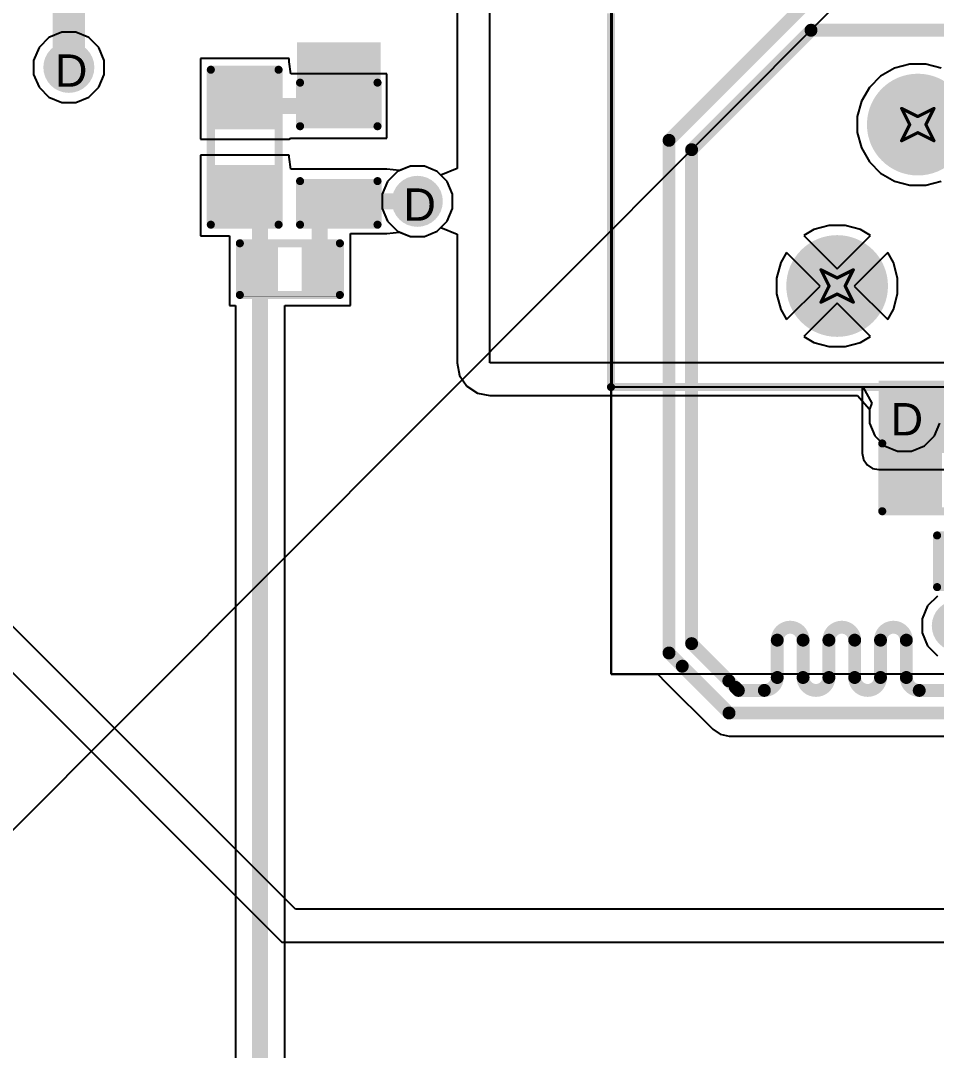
# Model space of a CAD drawing. Header units: inches. Extents: x 0 to 5401, y 0 to 5414.
# Drawn here: x 85.55 to 99.97, y 85.16 to 101.36 of the extents above; entities that cross this region are included whole.
import ezdxf

# ---------------------------------------------------------------- set-up
doc = ezdxf.new("R2010")
doc.units = ezdxf.units.IN
for name, color, linetype in [('Bottom Layer', 5, 'Continuous'), ('Bottom Solder', 6, 'Continuous'), ('Drill Drawing', 1, 'Continuous'), ('Layer 1', 16, 'Continuous'), ('Layer 2', 76, 'Continuous'), ('Multi-Layer', 9, 'Continuous'), ('Pad Holes', 156, 'Continuous'), ('Top Layer', 1, 'Continuous'), ('Top Overlay', 2, 'Continuous'), ('Top Paste', 8, 'Continuous'), ('Top Solder', 216, 'Continuous'), ('Via Holes', 16, 'Continuous')]:
    doc.layers.add(name, color=color, linetype=linetype)
doc.styles.add('Arial', font='', dxfattribs={"height": 0.2})
doc.styles.get('Arial').set_extended_font_data('Arial')

# ---------------------------------------------------------------- blocks, each defined once
blk = doc.blocks.new('R___0603_44')
at = {"layer": 'Top Layer'}
for points in [[(-0.3809999999999999, 0.4445), (-0.3809999999999999, -0.4445), (-1.143, -0.4445), (-1.143, 0.4445)], [(1.143, 0.4445), (1.143, -0.4445), (0.3809999999999999, -0.4445), (0.3809999999999999, 0.4445)]]:
    blk.add_hatch(color=1, dxfattribs=at).paths.add_polyline_path(points)
at = {"layer": 'Top Paste'}
for points in [[(-0.3809999999999999, 0.4445), (-0.3809999999999999, -0.4445), (-1.143, -0.4445), (-1.143, 0.4445)], [(1.143, 0.4445), (1.143, -0.4445), (0.3809999999999999, -0.4445), (0.3809999999999999, 0.4445)]]:
    blk.add_hatch(color=8, dxfattribs=at).paths.add_polyline_path(points)
at = {"layer": 'Top Solder'}
for points in [[(-0.2794, 0.5460999999999999), (-0.2794, -0.5460999999999999), (-1.2446, -0.5460999999999999), (-1.2446, 0.5460999999999999)], [(1.2446, 0.5460999999999999), (1.2446, -0.5460999999999999), (0.2794, -0.5460999999999999), (0.2794, 0.5460999999999999)]]:
    blk.add_hatch(color=216, dxfattribs=at).paths.add_polyline_path(points)
at = {"layer": 'Top Overlay'}
for points in [[(-1.2192, -0.5334, 0.127, 0.127, 0), (-1.2192, 0.5334, 0.127, 0.127, 0)], [(1.2192, 0.5334, 0.127, 0.127, 0), (-1.2192, 0.5334, 0.127, 0.127, 0)], [(1.2192, -0.5334, 0.127, 0.127, 0), (1.2192, 0.5334, 0.127, 0.127, 0)], [(1.2192, -0.5334, 0.127, 0.127, 0), (-1.2192, -0.5334, 0.127, 0.127, 0)]]:
    blk.add_lwpolyline(points, format="xyseb", dxfattribs=at)
for points in [[(-1.25095, 0.5334, 0.0635, 0.0635, 1), (-1.18745, 0.5334, 0.0635, 0.0635, 1)], [(-1.25095, 0.5334, 0.0635, 0.0635, 1), (-1.18745, 0.5334, 0.0635, 0.0635, 1)], [(1.18745, 0.5334, 0.0635, 0.0635, 1), (1.25095, 0.5334, 0.0635, 0.0635, 1)], [(1.18745, 0.5334, 0.0635, 0.0635, 1), (1.25095, 0.5334, 0.0635, 0.0635, 1)], [(-1.25095, -0.5334, 0.0635, 0.0635, 1), (-1.18745, -0.5334, 0.0635, 0.0635, 1)], [(-1.25095, -0.5334, 0.0635, 0.0635, 1), (-1.18745, -0.5334, 0.0635, 0.0635, 1)], [(1.18745, -0.5334, 0.0635, 0.0635, 1), (1.25095, -0.5334, 0.0635, 0.0635, 1)], [(1.18745, -0.5334, 0.0635, 0.0635, 1), (1.25095, -0.5334, 0.0635, 0.0635, 1)]]:
    blk.add_lwpolyline(points, format="xyseb", close=True, dxfattribs=at)
blk = doc.blocks.new('R___0402_45')
at = {"layer": 'Top Layer'}
for points in [[(-0.6985, -0.3175), (-0.6985, 0.3175), (-0.2412999999999999, 0.3175), (-0.2413, -0.3175)], [(0.2412999999999999, -0.3175), (0.2413, 0.3175), (0.6985, 0.3175), (0.6985, -0.3175)]]:
    blk.add_hatch(color=1, dxfattribs=at).paths.add_polyline_path(points)
at = {"layer": 'Top Paste'}
for points in [[(-0.6985, -0.3175), (-0.6985, 0.3175), (-0.2412999999999999, 0.3175), (-0.2413, -0.3175)], [(0.2412999999999999, -0.3175), (0.2413, 0.3175), (0.6985, 0.3175), (0.6985, -0.3175)]]:
    blk.add_hatch(color=8, dxfattribs=at).paths.add_polyline_path(points)
at = {"layer": 'Top Solder'}
for points in [[(-0.75350116, -0.37250116), (-0.75350116, 0.37250116), (-0.1862988399999999, 0.37250116), (-0.18629884, -0.37250116)], [(0.1862988399999999, -0.37250116), (0.18629884, 0.37250116), (0.75350116, 0.37250116), (0.75350116, -0.37250116)]]:
    blk.add_hatch(color=216, dxfattribs=at).paths.add_polyline_path(points)
at = {"layer": 'Top Overlay'}
for points in [[(-0.7874, 0.4064, 0.127, 0.127, 0), (0.7874, 0.4064, 0.127, 0.127, 0)], [(-0.7874, -0.4064, 0.127, 0.127, 0), (-0.7874, 0.4064, 0.127, 0.127, 0)], [(0.7874, -0.4064, 0.127, 0.127, 0), (0.7874, 0.4064, 0.127, 0.127, 0)], [(-0.7874, -0.4064, 0.127, 0.127, 0), (0.7874, -0.4064, 0.127, 0.127, 0)], [(-0.8128, -0.4318, 0.0032258, 0.0032258, 0), (0.8128, -0.4318, 0.0032258, 0.0032258, 0)]]:
    blk.add_lwpolyline(points, format="xyseb", dxfattribs=at)
for points in [[(-0.8191499999999999, 0.4064, 0.0635, 0.0635, 1), (-0.7556499999999999, 0.4064, 0.0635, 0.0635, 1)], [(-0.8191499999999999, 0.4064, 0.0635, 0.0635, 1), (-0.7556499999999999, 0.4064, 0.0635, 0.0635, 1)], [(0.7556499999999999, 0.4064, 0.0635, 0.0635, 1), (0.8191499999999999, 0.4064, 0.0635, 0.0635, 1)], [(0.7556499999999999, 0.4064, 0.0635, 0.0635, 1), (0.8191499999999999, 0.4064, 0.0635, 0.0635, 1)], [(-0.8191499999999999, -0.4064, 0.0635, 0.0635, 1), (-0.7556499999999999, -0.4064, 0.0635, 0.0635, 1)], [(-0.8191499999999999, -0.4064, 0.0635, 0.0635, 1), (-0.7556499999999999, -0.4064, 0.0635, 0.0635, 1)], [(-0.81360518, -0.4318, 0.0016129, 0.0016129, 1), (-0.8119948199999999, -0.4318, 0.0016129, 0.0016129, 1)], [(0.7556499999999999, -0.4064, 0.0635, 0.0635, 1), (0.8191499999999999, -0.4064, 0.0635, 0.0635, 1)], [(0.7556499999999999, -0.4064, 0.0635, 0.0635, 1), (0.8191499999999999, -0.4064, 0.0635, 0.0635, 1)], [(0.8119948199999999, -0.4318, 0.0016129, 0.0016129, 1), (0.81360518, -0.4318, 0.0016129, 0.0016129, 1)]]:
    blk.add_lwpolyline(points, format="xyseb", close=True, dxfattribs=at)
blk = doc.blocks.new('R___0603_61')
at = {"layer": 'Top Layer'}
for points in [[(-0.3809999999999999, 0.4445), (-0.3809999999999999, -0.4445), (-1.143, -0.4445), (-1.143, 0.4445)], [(1.143, 0.4445), (1.143, -0.4445), (0.3809999999999999, -0.4445), (0.3809999999999999, 0.4445)]]:
    blk.add_hatch(color=1, dxfattribs=at).paths.add_polyline_path(points)
at = {"layer": 'Top Paste'}
for points in [[(-0.3809999999999999, 0.4445), (-0.3809999999999999, -0.4445), (-1.143, -0.4445), (-1.143, 0.4445)], [(1.143, 0.4445), (1.143, -0.4445), (0.3809999999999999, -0.4445), (0.3809999999999999, 0.4445)]]:
    blk.add_hatch(color=8, dxfattribs=at).paths.add_polyline_path(points)
at = {"layer": 'Top Solder'}
for points in [[(-0.2794, 0.5460999999999999), (-0.2794, -0.5460999999999999), (-1.2446, -0.5460999999999999), (-1.2446, 0.5460999999999999)], [(1.2446, 0.5460999999999999), (1.2446, -0.5460999999999999), (0.2794, -0.5460999999999999), (0.2794, 0.5460999999999999)]]:
    blk.add_hatch(color=216, dxfattribs=at).paths.add_polyline_path(points)
at = {"layer": 'Top Overlay'}
for points in [[(-1.2192, 0.5334, 0.127, 0.127, 0), (-1.2192, -0.5334, 0.127, 0.127, 0)], [(1.2192, 0.5334, 0.127, 0.127, 0), (-1.2192, 0.5334, 0.127, 0.127, 0)], [(1.2192, 0.5334, 0.127, 0.127, 0), (1.2192, -0.5334, 0.127, 0.127, 0)], [(1.2192, -0.5334, 0.127, 0.127, 0), (-1.2192, -0.5334, 0.127, 0.127, 0)]]:
    blk.add_lwpolyline(points, format="xyseb", dxfattribs=at)
for points in [[(-1.25095, 0.5334, 0.0635, 0.0635, 1), (-1.18745, 0.5334, 0.0635, 0.0635, 1)], [(-1.25095, 0.5334, 0.0635, 0.0635, 1), (-1.18745, 0.5334, 0.0635, 0.0635, 1)], [(1.18745, 0.5334, 0.0635, 0.0635, 1), (1.25095, 0.5334, 0.0635, 0.0635, 1)], [(1.18745, 0.5334, 0.0635, 0.0635, 1), (1.25095, 0.5334, 0.0635, 0.0635, 1)], [(-1.25095, -0.5334, 0.0635, 0.0635, 1), (-1.18745, -0.5334, 0.0635, 0.0635, 1)], [(-1.25095, -0.5334, 0.0635, 0.0635, 1), (-1.18745, -0.5334, 0.0635, 0.0635, 1)], [(1.18745, -0.5334, 0.0635, 0.0635, 1), (1.25095, -0.5334, 0.0635, 0.0635, 1)], [(1.18745, -0.5334, 0.0635, 0.0635, 1), (1.25095, -0.5334, 0.0635, 0.0635, 1)]]:
    blk.add_lwpolyline(points, format="xyseb", close=True, dxfattribs=at)
blk = doc.blocks.new('LED_0603_168')
at = {"layer": 'Top Layer'}
for points in [[(-0.999998, 0.5000002699999999), (-0.499999, 0.5000002699999999), (-0.499999, -0.5000002699999999), (-0.999998, -0.5000002699999999)], [(0.50000154, 0.5000002699999999), (1.00000054, 0.5000002699999999), (1.00000054, -0.5000002699999999), (0.50000154, -0.5000002699999999)]]:
    blk.add_hatch(color=1, dxfattribs=at).paths.add_polyline_path(points)
at = {"layer": 'Top Overlay'}
blk.add_hatch(color=2, dxfattribs=at).paths.add_polyline_path([(1.11762032, -0.6603822199999999), (1.75261524, -0.6603822199999999), (1.75261524, 0.66041778), (1.11762032, 0.66041778)])
at = {"layer": 'Top Paste'}
for points in [[(-0.999998, 0.5000002699999999), (-0.499999, 0.5000002699999999), (-0.499999, -0.5000002699999999), (-0.999998, -0.5000002699999999)], [(0.50000154, 0.5000002699999999), (1.00000054, 0.5000002699999999), (1.00000054, -0.5000002699999999), (0.50000154, -0.5000002699999999)]]:
    blk.add_hatch(color=8, dxfattribs=at).paths.add_polyline_path(points)
at = {"layer": 'Top Solder'}
for points in [[(-1.101598, 0.6016002699999999), (-0.398399, 0.6016002699999999), (-0.398399, -0.6016002699999999), (-1.101598, -0.6016002699999999)], [(0.39840154, 0.6016002699999999), (1.10160054, 0.6016002699999999), (1.10160054, -0.6016002699999999), (0.39840154, -0.6016002699999999)]]:
    blk.add_hatch(color=216, dxfattribs=at).paths.add_polyline_path(points)
at = {"layer": 'Top Overlay'}
for points in [[(-1.1176, 0.6096, 0.127, 0.127, 0), (-1.1176, -0.6096, 0.127, 0.127, 0)], [(-1.1176, 0.6096, 0.127, 0.127, 0), (-0.4318, 0.6096, 0.127, 0.127, 0)], [(0.4318, 0.6096, 0.127, 0.127, 0), (1.11760254, 0.6096, 0.127, 0.127, 0)], [(1.11760254, 0.6096, 0.127, 0.127, 0), (1.11760254, -0.6096, 0.127, 0.127, 0)], [(-1.1176, -0.6096, 0.127, 0.127, 0), (-0.4318, -0.6096, 0.127, 0.127, 0)], [(0.4318, -0.6096, 0.127, 0.127, 0), (1.11760254, -0.6096, 0.127, 0.127, 0)]]:
    blk.add_lwpolyline(points, format="xyseb", dxfattribs=at)
for points in [[(-1.14935, 0.6096, 0.0635, 0.0635, 1), (-1.08585, 0.6096, 0.0635, 0.0635, 1)], [(-1.14935, 0.6096, 0.0635, 0.0635, 1), (-1.08585, 0.6096, 0.0635, 0.0635, 1)], [(-0.46355, 0.6096, 0.0635, 0.0635, 1), (-0.40005, 0.6096, 0.0635, 0.0635, 1)], [(0.40005, 0.6096, 0.0635, 0.0635, 1), (0.46355, 0.6096, 0.0635, 0.0635, 1)], [(1.08585254, 0.6096, 0.0635, 0.0635, 1), (1.14935254, 0.6096, 0.0635, 0.0635, 1)], [(1.08585254, 0.6096, 0.0635, 0.0635, 1), (1.14935254, 0.6096, 0.0635, 0.0635, 1)], [(-1.14935, -0.6096, 0.0635, 0.0635, 1), (-1.08585, -0.6096, 0.0635, 0.0635, 1)], [(-1.14935, -0.6096, 0.0635, 0.0635, 1), (-1.08585, -0.6096, 0.0635, 0.0635, 1)], [(-0.46355, -0.6096, 0.0635, 0.0635, 1), (-0.40005, -0.6096, 0.0635, 0.0635, 1)], [(0.40005, -0.6096, 0.0635, 0.0635, 1), (0.46355, -0.6096, 0.0635, 0.0635, 1)], [(1.08585254, -0.6096, 0.0635, 0.0635, 1), (1.14935254, -0.6096, 0.0635, 0.0635, 1)], [(1.08585254, -0.6096, 0.0635, 0.0635, 1), (1.14935254, -0.6096, 0.0635, 0.0635, 1)]]:
    blk.add_lwpolyline(points, format="xyseb", close=True, dxfattribs=at)
blk = doc.blocks.new('HR911105A_179')
at = {"layer": 'Bottom Layer'}
h = blk.add_hatch(color=5, dxfattribs=at)
edge = h.paths.add_edge_path()
edge.add_arc((-3.16999874, -4.35499764), 0.69900038, 0, 360)
h = blk.add_hatch(color=5, dxfattribs=at)
edge = h.paths.add_edge_path()
edge.add_arc((-4.439998739999999, -6.89499764), 0.69900038, 0, 360)
at = {"layer": 'Bottom Solder'}
h = blk.add_hatch(color=6, dxfattribs=at)
edge = h.paths.add_edge_path()
edge.add_arc((-3.16999874, -4.35499764), 0.8006003799999999, 0, 360)
h = blk.add_hatch(color=6, dxfattribs=at)
edge = h.paths.add_edge_path()
edge.add_arc((-4.439998739999999, -6.89499764), 0.8006003799999999, 0, 360)
at = {"layer": 'Layer 1'}
h = blk.add_hatch(color=16, dxfattribs=at)
edge = h.paths.add_edge_path()
edge.add_arc((-3.16999874, -4.35499764), 0.69900038, 0, 360)
h = blk.add_hatch(color=16, dxfattribs=at)
edge = h.paths.add_edge_path()
edge.add_arc((-4.439998739999999, -6.89499764), 0.69900038, 0, 360)
at = {"layer": 'Layer 2'}
h = blk.add_hatch(color=76, dxfattribs=at)
edge = h.paths.add_edge_path()
edge.add_arc((-3.16999874, -4.35499764), 0.69900038, 0, 360)
h = blk.add_hatch(color=76, dxfattribs=at)
edge = h.paths.add_edge_path()
edge.add_arc((-4.439998739999999, -6.89499764), 0.69900038, 0, 360)
at = {"layer": 'Multi-Layer'}
h = blk.add_hatch(color=9, dxfattribs=at)
edge = h.paths.add_edge_path()
edge.add_arc((-3.16999874, -4.35499764), 0.69900038, 0, 360)
h = blk.add_hatch(color=9, dxfattribs=at)
edge = h.paths.add_edge_path()
edge.add_arc((-4.439998739999999, -6.89499764), 0.69900038, 0, 360)
at = {"layer": 'Pad Holes'}
h = blk.add_hatch(color=7, dxfattribs=at)
edge = h.paths.add_edge_path()
edge.add_arc((-3.16999874, -4.35499764), 0.44500038, 0, 360)
h = blk.add_hatch(color=7, dxfattribs=at)
edge = h.paths.add_edge_path()
edge.add_arc((-4.439998739999999, -6.89499764), 0.44500038, 0, 360)
at = {"layer": 'Top Layer'}
h = blk.add_hatch(color=1, dxfattribs=at)
edge = h.paths.add_edge_path()
edge.add_arc((-3.16999874, -4.35499764), 0.69900038, 0, 360)
h = blk.add_hatch(color=1, dxfattribs=at)
edge = h.paths.add_edge_path()
edge.add_arc((-4.439998739999999, -6.89499764), 0.69900038, 0, 360)
at = {"layer": 'Top Solder'}
h = blk.add_hatch(color=216, dxfattribs=at)
edge = h.paths.add_edge_path()
edge.add_arc((-3.16999874, -4.35499764), 0.8006003799999999, 0, 360)
h = blk.add_hatch(color=216, dxfattribs=at)
edge = h.paths.add_edge_path()
edge.add_arc((-4.439998739999999, -6.89499764), 0.8006003799999999, 0, 360)
at = {"layer": 'Top Overlay'}
for points in [[(-7.999999239999999, -8.484997, 0.127, 0.127, 0), (-7.999999239999999, -2.6049986, 0.127, 0.127, 0)], [(-7.999999239999999, -8.484997, 0.127, 0.127, 0), (7.999999239999999, -8.484997, 0.127, 0.127, 0)]]:
    blk.add_lwpolyline(points, format="xyseb", dxfattribs=at)
blk.add_lwpolyline([(-8.03174924, -8.484997, 0.0635, 0.0635, 1), (-7.96824924, -8.484997, 0.0635, 0.0635, 1)], format="xyseb", close=True, dxfattribs=at)
blk.add_lwpolyline([(-8.03174924, -8.484997, 0.0635, 0.0635, 1), (-7.96824924, -8.484997, 0.0635, 0.0635, 1)], format="xyseb", close=True, dxfattribs=at)
blk = doc.blocks.new('C___0402_245')
at = {"layer": 'Top Layer'}
for points in [[(-0.6985, -0.3175), (-0.6985, 0.3175), (-0.2412999999999999, 0.3175), (-0.2413, -0.3175)], [(0.2412999999999999, -0.3175), (0.2413, 0.3175), (0.6985, 0.3175), (0.6985, -0.3175)]]:
    blk.add_hatch(color=1, dxfattribs=at).paths.add_polyline_path(points)
at = {"layer": 'Top Paste'}
for points in [[(-0.6985, -0.3175), (-0.6985, 0.3175), (-0.2412999999999999, 0.3175), (-0.2413, -0.3175)], [(0.2412999999999999, -0.3175), (0.2413, 0.3175), (0.6985, 0.3175), (0.6985, -0.3175)]]:
    blk.add_hatch(color=8, dxfattribs=at).paths.add_polyline_path(points)
at = {"layer": 'Top Solder'}
for points in [[(-0.7584998799999999, -0.37749988), (-0.7584998799999999, 0.37749988), (-0.18130012, 0.37749988), (-0.18130012, -0.37749988)], [(0.18130012, -0.37749988), (0.18130012, 0.37749988), (0.7584998799999999, 0.37749988), (0.7584998799999999, -0.37749988)]]:
    blk.add_hatch(color=216, dxfattribs=at).paths.add_polyline_path(points)
at = {"layer": 'Top Overlay'}
for points in [[(-0.7874, -0.4064, 0.127, 0.127, 0), (-0.7874, 0.4064, 0.127, 0.127, 0)], [(-0.7874, 0.4064, 0.127, 0.127, 0), (-0.2794, 0.4064, 0.127, 0.127, 0)], [(0.2794, 0.4064, 0.127, 0.127, 0), (0.7874, 0.4064, 0.127, 0.127, 0)], [(0.7874, -0.4064, 0.127, 0.127, 0), (0.7874, 0.4064, 0.127, 0.127, 0)], [(-0.7874, -0.4064, 0.127, 0.127, 0), (-0.2794, -0.4064, 0.127, 0.127, 0)], [(0.2794, -0.4064, 0.127, 0.127, 0), (0.7874, -0.4064, 0.127, 0.127, 0)]]:
    blk.add_lwpolyline(points, format="xyseb", dxfattribs=at)
for points in [[(-0.8191499999999999, 0.4064, 0.0635, 0.0635, 1), (-0.7556499999999999, 0.4064, 0.0635, 0.0635, 1)], [(-0.8191499999999999, 0.4064, 0.0635, 0.0635, 1), (-0.7556499999999999, 0.4064, 0.0635, 0.0635, 1)], [(-0.31115, 0.4064, 0.0635, 0.0635, 1), (-0.24765, 0.4064, 0.0635, 0.0635, 1)], [(0.24765, 0.4064, 0.0635, 0.0635, 1), (0.31115, 0.4064, 0.0635, 0.0635, 1)], [(0.7556499999999999, 0.4064, 0.0635, 0.0635, 1), (0.8191499999999999, 0.4064, 0.0635, 0.0635, 1)], [(0.7556499999999999, 0.4064, 0.0635, 0.0635, 1), (0.8191499999999999, 0.4064, 0.0635, 0.0635, 1)], [(-0.8191499999999999, -0.4064, 0.0635, 0.0635, 1), (-0.7556499999999999, -0.4064, 0.0635, 0.0635, 1)], [(-0.8191499999999999, -0.4064, 0.0635, 0.0635, 1), (-0.7556499999999999, -0.4064, 0.0635, 0.0635, 1)], [(-0.31115, -0.4064, 0.0635, 0.0635, 1), (-0.24765, -0.4064, 0.0635, 0.0635, 1)], [(0.24765, -0.4064, 0.0635, 0.0635, 1), (0.31115, -0.4064, 0.0635, 0.0635, 1)], [(0.7556499999999999, -0.4064, 0.0635, 0.0635, 1), (0.8191499999999999, -0.4064, 0.0635, 0.0635, 1)], [(0.7556499999999999, -0.4064, 0.0635, 0.0635, 1), (0.8191499999999999, -0.4064, 0.0635, 0.0635, 1)]]:
    blk.add_lwpolyline(points, format="xyseb", close=True, dxfattribs=at)

msp = doc.modelspace()

# ---------------------------------------------------------------- hatches: boundary and pattern name
at = {"layer": 'Bottom Layer'}
h = msp.add_hatch(color=5, dxfattribs=at)
edge = h.paths.add_edge_path()
edge.add_arc((86.3092, 100.62821124), 0.2999994, 0, 360)
h = msp.add_hatch(color=5, dxfattribs=at)
edge = h.paths.add_edge_path()
edge.add_arc((91.7956, 98.52001123999999), 0.2999994, 0, 360)
msp.add_hatch(color=5, dxfattribs=at).paths.add_polyline_path([(99.06001269999999, 94.55761123999999), (110.2868127, 94.55761123999999), (110.2868127, 95.70061124), (99.06001269999999, 95.70061124)])
h = msp.add_hatch(color=5, dxfattribs=at)
edge = h.paths.add_edge_path()
edge.add_arc((99.46581072, 95.14181124), 0.2999994, 0, 360)
at = {"layer": 'Bottom Solder'}
h = msp.add_hatch(color=6, dxfattribs=at)
edge = h.paths.add_edge_path()
edge.add_arc((86.3092, 100.62821124), 0.4015993999999999, 0, 360)
h = msp.add_hatch(color=6, dxfattribs=at)
edge = h.paths.add_edge_path()
edge.add_arc((91.7956, 98.52001123999999), 0.4015993999999999, 0, 360)
h = msp.add_hatch(color=6, dxfattribs=at)
edge = h.paths.add_edge_path()
edge.add_arc((99.46581072, 95.14181124), 0.4015993999999999, 0, 360)
h = msp.add_hatch(color=6, dxfattribs=at)
edge = h.paths.add_edge_path()
edge.add_arc((100.29631198, 91.83981124), 0.4015993999999999, 0, 360)
at = {"layer": 'Layer 1'}
h = msp.add_hatch(color=16, dxfattribs=at)
edge = h.paths.add_edge_path()
edge.add_arc((86.3092, 100.62821124), 0.2999994, 0, 360)
h = msp.add_hatch(color=16, dxfattribs=at)
edge = h.paths.add_edge_path()
edge.add_arc((91.7956, 98.52001123999999), 0.2999994, 0, 360)
h = msp.add_hatch(color=16, dxfattribs=at)
edge = h.paths.add_edge_path()
edge.add_arc((99.46581072, 95.14181124), 0.2999994, 0, 360)
at = {"layer": 'Layer 2'}
h = msp.add_hatch(color=76, dxfattribs=at)
edge = h.paths.add_edge_path()
edge.add_arc((86.3092, 100.62821124), 0.2999994, 0, 360)
h = msp.add_hatch(color=76, dxfattribs=at)
edge = h.paths.add_edge_path()
edge.add_arc((91.7956, 98.52001123999999), 0.2999994, 0, 360)
h = msp.add_hatch(color=76, dxfattribs=at)
edge = h.paths.add_edge_path()
edge.add_arc((99.46581072, 95.14181124), 0.2999994, 0, 360)
at = {"layer": 'Top Layer'}
h = msp.add_hatch(color=1, dxfattribs=at)
edge = h.paths.add_edge_path()
edge.add_arc((86.3092, 100.62821124), 0.2999994, 0, 360)
h = msp.add_hatch(color=1, dxfattribs=at)
edge = h.paths.add_edge_path()
edge.add_arc((91.7956, 98.52001123999999), 0.2999994, 0, 360)
h = msp.add_hatch(color=1, dxfattribs=at)
edge = h.paths.add_edge_path()
edge.add_arc((99.46581072, 95.14181124), 0.2999994, 0, 360)
at = {"layer": 'Top Solder'}
h = msp.add_hatch(color=216, dxfattribs=at)
edge = h.paths.add_edge_path()
edge.add_arc((86.3092, 100.62821124), 0.4015993999999999, 0, 360)
h = msp.add_hatch(color=216, dxfattribs=at)
edge = h.paths.add_edge_path()
edge.add_arc((91.7956, 98.52001123999999), 0.4015993999999999, 0, 360)
h = msp.add_hatch(color=216, dxfattribs=at)
edge = h.paths.add_edge_path()
edge.add_arc((99.46581072, 95.14181124), 0.4015993999999999, 0, 360)
h = msp.add_hatch(color=216, dxfattribs=at)
edge = h.paths.add_edge_path()
edge.add_arc((100.29631198, 91.83981124), 0.4015993999999999, 0, 360)
at = {"layer": 'Via Holes'}
h = msp.add_hatch(color=7, dxfattribs=at)
edge = h.paths.add_edge_path()
edge.add_arc((86.3092, 100.62821124), 0.1499997, 0, 360)
h = msp.add_hatch(color=7, dxfattribs=at)
edge = h.paths.add_edge_path()
edge.add_arc((91.7956, 98.52001123999999), 0.1499997, 0, 360)
h = msp.add_hatch(color=7, dxfattribs=at)
edge = h.paths.add_edge_path()
edge.add_arc((99.46581072, 95.14181124), 0.1499997, 0, 360)

# ---------------------------------------------------------------- linework, layer by layer
at = {"layer": 'Bottom Layer'}
for p, q in [((94.85557102, 117.00002508), (94.85557102, 95.61096956)), ((94.85557102, 101.57073158), (94.85557102, 95.61096956)), ((91.68540209999999, 99.07401064), (91.48178553999999, 98.98966994)), ((91.9057979, 99.07401064), (91.68540209999999, 99.07401064)), ((92.10941446, 98.98966994), (91.9057979, 99.07401064)), ((91.48178553999999, 98.98966994), (91.3259413, 98.83382569999999)), ((92.26525869999999, 98.83382569999999), (92.10941446, 98.98966994)), ((91.3259413, 98.83382569999999), (91.2416006, 98.63020913999999)), ((92.34959939999999, 98.63020913999999), (92.26525869999999, 98.83382569999999)), ((91.2416006, 98.63020913999999), (91.2416006, 98.40981334)), ((92.34959939999999, 98.40981334), (92.34959939999999, 98.63020913999999)), ((91.2416006, 98.40981334), (91.3259413, 98.20619678)), ((92.26525869999999, 98.20619678), (92.34959939999999, 98.40981334)), ((91.3259413, 98.20619678), (91.48178553999999, 98.05035253999999)), ((92.10941446, 98.05035253999999), (92.26525869999999, 98.20619678)), ((91.48178553999999, 98.05035253999999), (91.68540209999999, 97.96601184)), ((91.9057979, 97.96601184), (92.10941446, 98.05035253999999)), ((91.68540209999999, 97.96601184), (91.9057979, 97.96601184)), ((94.85557102, 95.61096956), (94.8436127, 95.59901124)), ((94.85557102, 95.61096956), (94.8436127, 95.59901124)), ((94.8436127, 95.59901124), (134.2898127, 95.59901124)), ((94.8436127, 95.59901124), (98.80103684, 95.59901124)), ((98.80103684, 95.59901124), (98.80103684, 94.55761123999999)), ((98.80103684, 94.55761123999999), (98.82074978, 94.45850551999999)), ((98.82074978, 94.45850551999999), (98.87688886, 94.37448739999999)), ((98.87688886, 94.37448739999999), (98.96090697999999, 94.31834832)), ((98.96090697999999, 94.31834832), (99.06001269999999, 94.29863538)), ((99.06001269999999, 94.29863538), (103.95723684, 94.29863538))]:
    msp.add_line(p, q, dxfattribs=at)
msp.add_lwpolyline([(99.46581072, 95.14181124, 0.3809999999999999, 0.3809999999999999, 0), (103.6320127, 95.14181124, 0.3809999999999999, 0.3809999999999999, 0)], format="xyseb", dxfattribs=at)
msp.add_lwpolyline([(99.37056072, 95.14181124, 0.1905, 0.1905, 1), (99.56106071999999, 95.14181124, 0.1905, 0.1905, 1)], format="xyseb", close=True, dxfattribs=at)
at = {"layer": 'Drill Drawing'}
for points in [[(99.42061396, 99.9816136, 0.0508, 0.0508, 0), (99.67461396, 99.8546136, 0.0508, 0.0508, 0)], [(99.42061396, 99.9816136, 0.0508, 0.0508, 0), (99.54761395999999, 99.7276136, 0.0508, 0.0508, 0)], [(99.67461396, 99.8546136, 0.0508, 0.0508, 0), (99.92861395999999, 99.9816136, 0.0508, 0.0508, 0)], [(99.80161396, 99.7276136, 0.0508, 0.0508, 0), (99.92861395999999, 99.9816136, 0.0508, 0.0508, 0)], [(99.42061396, 99.4736136, 0.0508, 0.0508, 0), (99.54761395999999, 99.7276136, 0.0508, 0.0508, 0)], [(99.80161396, 99.7276136, 0.0508, 0.0508, 0), (99.92861395999999, 99.4736136, 0.0508, 0.0508, 0)], [(99.42061396, 99.4736136, 0.0508, 0.0508, 0), (99.67461396, 99.60061359999999, 0.0508, 0.0508, 0)], [(99.67461396, 99.60061359999999, 0.0508, 0.0508, 0), (99.92861395999999, 99.4736136, 0.0508, 0.0508, 0)], [(98.15061396, 97.4416136, 0.0508, 0.0508, 0), (98.40461395999999, 97.3146136, 0.0508, 0.0508, 0)], [(98.15061396, 97.4416136, 0.0508, 0.0508, 0), (98.27761396, 97.18761359999999, 0.0508, 0.0508, 0)], [(98.40461395999999, 97.3146136, 0.0508, 0.0508, 0), (98.65861396, 97.4416136, 0.0508, 0.0508, 0)], [(98.53161395999999, 97.18761359999999, 0.0508, 0.0508, 0), (98.65861396, 97.4416136, 0.0508, 0.0508, 0)], [(98.15061396, 96.9336136, 0.0508, 0.0508, 0), (98.27761396, 97.18761359999999, 0.0508, 0.0508, 0)], [(98.15061396, 96.9336136, 0.0508, 0.0508, 0), (98.40461395999999, 97.0606136, 0.0508, 0.0508, 0)], [(98.40461395999999, 97.0606136, 0.0508, 0.0508, 0), (98.65861396, 96.9336136, 0.0508, 0.0508, 0)], [(98.53161395999999, 97.18761359999999, 0.0508, 0.0508, 0), (98.65861396, 96.9336136, 0.0508, 0.0508, 0)]]:
    msp.add_lwpolyline(points, format="xyseb", dxfattribs=at)
for points in [[(99.40791396, 99.9816136, 0.0254, 0.0254, 1), (99.43331395999999, 99.9816136, 0.0254, 0.0254, 1)], [(99.40791396, 99.9816136, 0.0254, 0.0254, 1), (99.43331395999999, 99.9816136, 0.0254, 0.0254, 1)], [(99.91591395999998, 99.9816136, 0.0254, 0.0254, 1), (99.94131396, 99.9816136, 0.0254, 0.0254, 1)], [(99.91591395999998, 99.9816136, 0.0254, 0.0254, 1), (99.94131396, 99.9816136, 0.0254, 0.0254, 1)], [(99.66191395999999, 99.8546136, 0.0254, 0.0254, 1), (99.68731396, 99.8546136, 0.0254, 0.0254, 1)], [(99.66191395999999, 99.8546136, 0.0254, 0.0254, 1), (99.68731396, 99.8546136, 0.0254, 0.0254, 1)], [(99.53491396, 99.7276136, 0.0254, 0.0254, 1), (99.56031395999999, 99.7276136, 0.0254, 0.0254, 1)], [(99.53491396, 99.7276136, 0.0254, 0.0254, 1), (99.56031395999999, 99.7276136, 0.0254, 0.0254, 1)], [(99.78891395999999, 99.7276136, 0.0254, 0.0254, 1), (99.81431395999999, 99.7276136, 0.0254, 0.0254, 1)], [(99.78891395999999, 99.7276136, 0.0254, 0.0254, 1), (99.81431395999999, 99.7276136, 0.0254, 0.0254, 1)], [(99.66191395999999, 99.60061359999999, 0.0254, 0.0254, 1), (99.68731396, 99.60061359999999, 0.0254, 0.0254, 1)], [(99.66191395999999, 99.60061359999999, 0.0254, 0.0254, 1), (99.68731396, 99.60061359999999, 0.0254, 0.0254, 1)], [(99.40791396, 99.4736136, 0.0254, 0.0254, 1), (99.43331395999999, 99.4736136, 0.0254, 0.0254, 1)], [(99.40791396, 99.4736136, 0.0254, 0.0254, 1), (99.43331395999999, 99.4736136, 0.0254, 0.0254, 1)], [(99.91591395999998, 99.4736136, 0.0254, 0.0254, 1), (99.94131396, 99.4736136, 0.0254, 0.0254, 1)], [(99.91591395999998, 99.4736136, 0.0254, 0.0254, 1), (99.94131396, 99.4736136, 0.0254, 0.0254, 1)], [(98.13791395999999, 97.4416136, 0.0254, 0.0254, 1), (98.16331396, 97.4416136, 0.0254, 0.0254, 1)], [(98.13791395999999, 97.4416136, 0.0254, 0.0254, 1), (98.16331396, 97.4416136, 0.0254, 0.0254, 1)], [(98.64591395999999, 97.4416136, 0.0254, 0.0254, 1), (98.67131395999999, 97.4416136, 0.0254, 0.0254, 1)], [(98.64591395999999, 97.4416136, 0.0254, 0.0254, 1), (98.67131395999999, 97.4416136, 0.0254, 0.0254, 1)], [(98.39191396, 97.3146136, 0.0254, 0.0254, 1), (98.41731396, 97.3146136, 0.0254, 0.0254, 1)], [(98.39191396, 97.3146136, 0.0254, 0.0254, 1), (98.41731396, 97.3146136, 0.0254, 0.0254, 1)], [(98.26491395999999, 97.18761359999999, 0.0254, 0.0254, 1), (98.29031396, 97.18761359999999, 0.0254, 0.0254, 1)], [(98.26491395999999, 97.18761359999999, 0.0254, 0.0254, 1), (98.29031396, 97.18761359999999, 0.0254, 0.0254, 1)], [(98.39191396, 97.0606136, 0.0254, 0.0254, 1), (98.41731396, 97.0606136, 0.0254, 0.0254, 1)], [(98.39191396, 97.0606136, 0.0254, 0.0254, 1), (98.41731396, 97.0606136, 0.0254, 0.0254, 1)], [(98.51891395999999, 97.18761359999999, 0.0254, 0.0254, 1), (98.54431396, 97.18761359999999, 0.0254, 0.0254, 1)], [(98.51891395999999, 97.18761359999999, 0.0254, 0.0254, 1), (98.54431396, 97.18761359999999, 0.0254, 0.0254, 1)], [(98.13791395999999, 96.9336136, 0.0254, 0.0254, 1), (98.16331396, 96.9336136, 0.0254, 0.0254, 1)], [(98.13791395999999, 96.9336136, 0.0254, 0.0254, 1), (98.16331396, 96.9336136, 0.0254, 0.0254, 1)], [(98.64591395999999, 96.9336136, 0.0254, 0.0254, 1), (98.67131395999999, 96.9336136, 0.0254, 0.0254, 1)], [(98.64591395999999, 96.9336136, 0.0254, 0.0254, 1), (98.67131395999999, 96.9336136, 0.0254, 0.0254, 1)]]:
    msp.add_lwpolyline(points, format="xyseb", close=True, dxfattribs=at)
at = {"layer": 'Layer 1'}
for p, q in [((92.9386127, 95.98001124), (92.9386127, 105.8164)), ((92.42066098, 105.29844828), (92.42066098, 99.03763529999999)), ((99.54914812, 100.68061398), (99.30676861999999, 100.61566872)), ((99.80007979999999, 100.68061398), (99.54914812, 100.68061398)), ((100.0424593, 100.61566872), (99.80007979999999, 100.68061398)), ((99.08945638, 100.49020542), (98.91202213999999, 100.31277118)), ((99.30676861999999, 100.61566872), (99.08945638, 100.49020542)), ((98.91202213999999, 100.31277118), (98.78655884, 100.09545894)), ((98.78655884, 100.09545894), (98.72161358, 99.85307944)), ((98.72161358, 99.85307944), (98.72161358, 99.60214776)), ((98.72161358, 99.60214776), (98.78655884, 99.35976826)), ((98.78655884, 99.35976826), (98.91202213999999, 99.14245602)), ((91.68540209999999, 99.07401064), (91.48178553999999, 98.98966994)), ((91.9057979, 99.07401064), (91.68540209999999, 99.07401064)), ((92.10941446, 98.98966994), (91.9057979, 99.07401064)), ((92.42066098, 99.03763529999999), (92.16666097999999, 98.93242341999999)), ((98.91202213999999, 99.14245602), (99.08945638, 98.96502178)), ((91.48178553999999, 98.98966994), (91.3259413, 98.83382569999999)), ((92.16666097999999, 98.93242341999999), (92.10941446, 98.98966994)), ((99.08945638, 98.96502178), (99.30676861999999, 98.83955848)), ((91.3259413, 98.83382569999999), (91.2416006, 98.63020913999999)), ((99.30676861999999, 98.83955848), (99.54914812, 98.77461321999999)), ((99.54914812, 98.77461321999999), (99.80007979999999, 98.77461321999999)), ((99.80007979999999, 98.77461321999999), (100.0424593, 98.83955848)), ((91.2416006, 98.63020913999999), (91.2416006, 98.40981334)), ((91.2416006, 98.40981334), (91.3259413, 98.20619678)), ((91.3259413, 98.20619678), (91.48178553999999, 98.05035253999999)), ((91.48178553999999, 98.05035253999999), (91.68540209999999, 97.96601184)), ((91.9057979, 97.96601184), (92.10941446, 98.05035253999999)), ((92.10941446, 98.05035253999999), (92.16666097999999, 98.10759906)), ((92.16666097999999, 98.10759906), (92.42066098, 98.00238718)), ((98.03676861999999, 98.07566872), (97.87775445999999, 97.98386296)), ((98.27914812, 98.14061398), (98.03676861999999, 98.07566872)), ((98.5300798, 98.14061398), (98.27914812, 98.14061398)), ((98.7724593, 98.07566872), (98.5300798, 98.14061398)), ((98.93146583999999, 97.98386803999999), (98.7724593, 98.07566872)), ((91.68540209999999, 97.96601184), (91.9057979, 97.96601184)), ((92.42066098, 98.00238718), (92.42066098, 95.98001124)), ((97.87775445999999, 97.98386296), (98.40460887999998, 97.45701108)), ((98.40460887999998, 97.45701108), (98.93146583999999, 97.98386803999999)), ((97.51655884, 97.55545894), (97.45161358, 97.31307944)), ((97.6083519, 97.71445023999999), (97.51655884, 97.55545894)), ((98.13520124, 97.18760343999999), (97.6083519, 97.71445023999999)), ((99.20087094, 97.71445786), (98.67401652, 97.18760343999999)), ((99.29266908, 97.55545894), (99.20087094, 97.71445786)), ((99.35761434, 97.31307944), (99.29266908, 97.55545894)), ((97.45161358, 97.31307944), (97.45161358, 97.06214776)), ((99.35761434, 97.06214776), (99.35761434, 97.31307944)), ((97.60835952, 96.66076172), (98.13520124, 97.18760343999999)), ((98.67401652, 97.18760343999999), (99.20086332, 96.66075409999999)), ((97.45161358, 97.06214776), (97.51655884, 96.81976825999999)), ((98.40460887999998, 96.91819579999999), (97.87776969999999, 96.39135662)), ((98.93145059999999, 96.39135153999999), (98.40460887999998, 96.91819579999999)), ((99.29266908, 96.81976825999999), (99.35761434, 97.06214776)), ((97.51655884, 96.81976825999999), (97.60835952, 96.66076172)), ((99.20086332, 96.66075409999999), (99.29266908, 96.81976825999999)), ((97.87776969999999, 96.39135662), (98.03676861999999, 96.29955848)), ((98.03676861999999, 96.29955848), (98.27914812, 96.23461322)), ((98.5300798, 96.23461322), (98.7724593, 96.29955848)), ((98.7724593, 96.29955848), (98.93145059999999, 96.39135153999999)), ((98.27914812, 96.23461322), (98.5300798, 96.23461322)), ((92.42066098, 95.98001124), (92.46008686, 95.78179979999999)), ((123.3932127, 95.98001124), (92.9386127, 95.98001124)), ((92.46008686, 95.78179979999999), (92.57236501999999, 95.61376356)), ((92.57236501999999, 95.61376356), (92.74040126, 95.50148539999999)), ((92.74040126, 95.50148539999999), (92.9386127, 95.46205952)), ((92.9386127, 95.46205952), (98.72388688, 95.46205952)), ((98.72388688, 95.46205952), (98.91181132, 95.25200659999999)), ((98.91181132, 95.25200659999999), (98.91181132, 95.03161333999999)), ((98.91181132, 95.03161333999999), (98.99615202, 94.82799677999999)), ((99.93546942, 94.82799677999999), (100.01981012, 95.03161333999999)), ((98.99615202, 94.82799677999999), (99.15199625999999, 94.67215254)), ((99.77962518, 94.67215254), (99.93546942, 94.82799677999999)), ((99.15199625999999, 94.67215254), (99.35561281999999, 94.58781184)), ((99.57600862, 94.58781184), (99.77962518, 94.67215254)), ((99.35561281999999, 94.58781184), (99.57600862, 94.58781184))]:
    msp.add_line(p, q, dxfattribs=at)
at = {"layer": 'Layer 2'}
for p, q in [((94.85557102, 117.00002508), (94.85557102, 95.61096956)), ((94.85557102, 101.57073158), (94.85557102, 95.61096956)), ((86.19900209999999, 101.18221064), (85.99538554, 101.09786994)), ((86.41939789999999, 101.18221064), (86.19900209999999, 101.18221064)), ((86.62301446, 101.09786994), (86.41939789999999, 101.18221064)), ((85.99538554, 101.09786994), (85.8395413, 100.9420257)), ((86.7788587, 100.9420257), (86.62301446, 101.09786994)), ((85.8395413, 100.9420257), (85.7552006, 100.73840914)), ((86.8631994, 100.73840914), (86.7788587, 100.9420257)), ((85.7552006, 100.73840914), (85.7552006, 100.51801334)), ((86.8631994, 100.51801334), (86.8631994, 100.73840914)), ((85.7552006, 100.51801334), (85.8395413, 100.31439678)), ((86.7788587, 100.31439678), (86.8631994, 100.51801334)), ((85.8395413, 100.31439678), (85.99538554, 100.15855254)), ((86.62301446, 100.15855254), (86.7788587, 100.31439678)), ((85.99538554, 100.15855254), (86.19900209999999, 100.07421184)), ((86.41939789999999, 100.07421184), (86.62301446, 100.15855254)), ((86.19900209999999, 100.07421184), (86.41939789999999, 100.07421184)), ((94.85557102, 95.61096956), (94.8436127, 95.59901124)), ((94.85557102, 95.61096956), (94.8436127, 95.59901124)), ((94.8436127, 95.59901124), (134.2898127, 95.59901124)), ((94.8436127, 95.59901124), (98.80766878, 95.59901124)), ((98.80766878, 95.59901124), (98.95033296, 95.3450087)), ((98.95033296, 95.3450087), (98.91181132, 95.25200914)), ((98.91181132, 95.25200914), (98.91181132, 95.03161333999999)), ((89.87655634, 87.37936296), (82.20506037999999, 95.05085892)), ((98.91181132, 95.03161333999999), (98.99615202, 94.82799677999999)), ((99.93546942, 94.82799677999999), (100.01981012, 95.03161333999999)), ((98.99615202, 94.82799677999999), (99.15199625999999, 94.67215254)), ((99.77962518, 94.67215254), (99.93546942, 94.82799677999999)), ((81.83881269999999, 94.68461124), (89.66201269999999, 86.86141124)), ((99.15199625999999, 94.67215254), (99.35561281999999, 94.58781184)), ((99.57600862, 94.58781184), (99.77962518, 94.67215254)), ((99.35561281999999, 94.58781184), (99.57600862, 94.58781184)), ((99.98249752, 92.30946994), (99.82665328, 92.15362569999999)), ((99.82665328, 92.15362569999999), (99.74231257999999, 91.95000913999999)), ((99.74231257999999, 91.95000913999999), (99.74231257999999, 91.72961333999999)), ((99.74231257999999, 91.72961333999999), (99.82665328, 91.52599678)), ((99.82665328, 91.52599678), (99.98249752, 91.37015253999999)), ((149.61156006, 87.37936296), (89.87655634, 87.37936296)), ((89.66201269999999, 86.86141124), (149.61156006, 86.86141124))]:
    msp.add_line(p, q, dxfattribs=at)
at = {"layer": 'Top Layer'}
for p, q in [((94.84710774, 91.07781123999999), (94.84710774, 117.00002508)), ((94.84710774, 101.5724156), (94.84710774, 91.07781123999999)), ((89.77631269999999, 100.76860974), (88.37931269999999, 100.76860974)), ((88.37931269999999, 100.76860974), (88.37931269999999, 99.49860973999999)), ((89.77631269999999, 100.71532308), (89.77631269999999, 100.76860974)), ((89.80501469999999, 100.52401028), (89.77631269999999, 100.71532308)), ((91.31301015999999, 100.52401028), (89.80501469999999, 100.52401028)), ((91.31301015999999, 99.51601127999999), (91.31301015999999, 100.52401028)), ((89.77631269999999, 99.4986072), (89.80501469999999, 99.51601127999999)), ((89.80501469999999, 99.51601127999999), (91.31301015999999, 99.51601127999999)), ((88.37931269999999, 99.49860973999999), (89.77631269999999, 99.49860973999999)), ((89.77631269999999, 99.49860973999999), (89.77631269999999, 99.4986072)), ((89.77631269999999, 99.24460974), (88.37931269999999, 99.24460974)), ((88.37931269999999, 99.24460974), (88.37931269999999, 97.97460974)), ((89.77631269999999, 99.21532354), (89.77631269999999, 99.24460974)), ((89.80501469999999, 99.02401074), (89.77631269999999, 99.21532354)), ((91.31300762, 99.02401074), (89.80501469999999, 99.02401074)), ((91.51621016, 99.0039295), (91.31300762, 99.02401327999999)), ((91.31300762, 99.02401327999999), (91.31300762, 99.02401074)), ((91.68540209999999, 99.07401064), (91.51621016, 99.0039295)), ((91.9057979, 99.07401064), (91.68540209999999, 99.07401064)), ((92.10941446, 98.98966994), (91.9057979, 99.07401064)), ((92.26525869999999, 98.83382569999999), (92.10941446, 98.98966994)), ((92.34959939999999, 98.63020913999999), (92.26525869999999, 98.83382569999999)), ((92.34959939999999, 98.40981334), (92.34959939999999, 98.63020913999999)), ((92.26525869999999, 98.20619678), (92.34959939999999, 98.40981334)), ((92.10941446, 98.05035253999999), (92.26525869999999, 98.20619678)), ((91.9057979, 97.96601184), (92.10941446, 98.05035253999999)), ((88.37931269999999, 97.97460974), (88.8365127, 97.97460974)), ((88.8365127, 97.97460974), (88.8365127, 96.88171124)), ((90.74151269999999, 96.88171124), (90.74151269999999, 98.01601174)), ((90.74151269999999, 98.01601174), (91.31300762, 98.01601174)), ((91.31300762, 98.01601174), (91.31301015999999, 98.0160092)), ((91.31301015999999, 98.0160092), (91.51621016, 98.03609297999999)), ((91.51621016, 98.03609297999999), (91.68540209999999, 97.96601184)), ((91.68540209999999, 97.96601184), (91.9057979, 97.96601184)), ((88.8365127, 96.88171124), (88.93064764, 96.88171124)), ((88.93064764, 96.88171124), (88.93064764, 79.61820499999999)), ((89.70757775999999, 79.77911146), (89.70757775999999, 96.88171124)), ((89.70757775999999, 96.88171124), (90.74151269999999, 96.88171124)), ((134.28400118, 91.07781123999999), (94.84710774, 91.07781123999999)), ((94.84710774, 91.07781123999999), (95.5805683, 91.07781123999999)), ((95.5805683, 91.07781123999999), (95.70994065999999, 90.94844142)), ((95.70994065999999, 90.94844142), (95.70994574, 90.94843379999999)), ((95.70994574, 90.94843379999999), (95.70995336, 90.94842872)), ((95.70995336, 90.94842872), (96.44654066, 90.21184396)), ((96.44654066, 90.21184396), (96.44654573999999, 90.21183633999999)), ((96.44654573999999, 90.21183633999999), (96.56417314, 90.13324365999999)), ((96.56417314, 90.13324365999999), (96.70292063999999, 90.10564148)), ((96.70292063999999, 90.10564148), (96.70293334, 90.10564402)), ((96.70293334, 90.10564402), (100.98529206, 90.10564402))]:
    msp.add_line(p, q, dxfattribs=at)
for points in [[(86.3092, 100.62821124, 0.508, 0.508, 0), (86.3092, 110.4392, 0.508, 0.508, 0)], [(95.7580127, 99.4801033, 0.2032, 0.2032, 0), (97.84592063999999, 101.56801124, 0.2032, 0.2032, 0)], [(96.11361269999999, 99.33281124, 0.2032, 0.2032, 0), (97.9932127, 101.21241124, 0.2032, 0.2032, 0)], [(97.9932127, 101.21241124, 0.2032, 0.2032, 0), (108.1786127, 101.21241124, 0.2032, 0.2032, 0)], [(89.0778127, 100.13360974, 0.254, 0.254, 0), (89.19141165999999, 100.02001078, 0.254, 0.254, 0)], [(89.19141165999999, 100.02001078, 0.254, 0.254, 0), (90.55901115999998, 100.02001078, 0.254, 0.254, 0)], [(95.7580127, 91.41311663999998, 0.2032, 0.2032, 0), (95.7580127, 99.4801033, 0.2032, 0.2032, 0)], [(96.11361269999999, 91.5604087, 0.2032, 0.2032, 0), (96.11361269999999, 99.33281124, 0.2032, 0.2032, 0)], [(89.0778127, 98.60960974, 0.254, 0.254, 0), (89.31911269999999, 98.36830974, 0.254, 0.254, 0)], [(90.2589127, 98.39701174, 0.254, 0.254, 0), (90.38191219999999, 98.52001123999999, 0.254, 0.254, 0)], [(90.38191219999999, 98.52001123999999, 0.254, 0.254, 0), (90.55901115999998, 98.52001123999999, 0.254, 0.254, 0)], [(90.55901115999998, 98.52001123999999, 0.254, 0.254, 0), (91.7956, 98.52001123999999, 0.254, 0.254, 0)], [(89.31911269999999, 97.45321124, 0.254, 0.254, 0), (89.31911269999999, 98.36830974, 0.254, 0.254, 0)], [(90.2589127, 97.45321124, 0.254, 0.254, 0), (90.2589127, 98.39701174, 0.254, 0.254, 0)], [(89.31911269999999, 79.61820499999999, 0.254, 0.254, 0), (89.31911269999999, 97.45321124, 0.254, 0.254, 0)], [(99.46581072, 94.28321249999999, 0.254, 0.254, 0), (99.46581072, 95.14181124, 0.254, 0.254, 0)], [(99.46581072, 94.28321249999999, 0.254, 0.254, 0), (99.57241198, 94.17661124, 0.254, 0.254, 0)], [(97.46199964, 91.61474437999999, 0.2032, 0.2032, -0.9999999999999999), (97.86839963999999, 91.61474437999999, 0.2032, 0.2032, 0)], [(98.27479964, 91.61474437999999, 0.2032, 0.2032, -0.9999999999999999), (98.68119964, 91.61474437999999, 0.2032, 0.2032, 0)], [(99.08759964, 91.61474437999999, 0.2032, 0.2032, -0.9999999999999999), (99.49399964, 91.61474437999999, 0.2032, 0.2032, 0)], [(96.11361269999999, 91.5604087, 0.2032, 0.2032, 0), (96.69951703999999, 90.97450436, 0.2032, 0.2032, 0)], [(97.46199964, 91.02701124, 0.2032, 0.2032, 0), (97.46199964, 91.61474437999999, 0.2032, 0.2032, 0)], [(97.86839963999999, 91.02701124, 0.2032, 0.2032, 0), (97.86839963999999, 91.61474437999999, 0.2032, 0.2032, 0)], [(98.27479964, 91.02701124, 0.2032, 0.2032, 0), (98.27479964, 91.61474437999999, 0.2032, 0.2032, 0)], [(98.68119964, 91.02701124, 0.2032, 0.2032, 0), (98.68119964, 91.61474437999999, 0.2032, 0.2032, 0)], [(99.08759964, 91.02701124, 0.2032, 0.2032, 0), (99.08759964, 91.61474437999999, 0.2032, 0.2032, 0)], [(99.49399964, 91.02701124, 0.2032, 0.2032, 0), (99.49399964, 91.61474437999999, 0.2032, 0.2032, 0)], [(95.7580127, 91.41311663999998, 0.2032, 0.2032, 0), (95.96632063999999, 91.20480869999999, 0.2032, 0.2032, 0)], [(95.96632063999999, 91.20480869999999, 0.2032, 0.2032, 0), (95.96632317999999, 91.20480869999999, 0.2032, 0.2032, 0)], [(95.96632317999999, 91.20480869999999, 0.2032, 0.2032, 0), (96.70292063999999, 90.46821123999999, 0.2032, 0.2032, 0)], [(96.69951703999999, 90.97450436, 0.2032, 0.2032, 0), (96.80111704, 90.87290435999999, 0.2032, 0.2032, 0)], [(97.46199964, 91.02701124, 0.2032, 0.2032, -0.4142135623730951), (97.25879963999999, 90.82381124, 0.2032, 0.2032, 0)], [(98.27479964, 91.02701124, 0.2032, 0.2032, -0.9999999999999999), (97.86839963999999, 91.02701124, 0.2032, 0.2032, 0)], [(99.08759964, 91.02701124, 0.2032, 0.2032, -0.9999999999999999), (98.68119964, 91.02701124, 0.2032, 0.2032, 0)], [(99.69719964, 90.82381124, 0.2032, 0.2032, -0.4142135623730951), (99.49399964, 91.02701124, 0.2032, 0.2032, 0)], [(96.80111704, 90.87290435999999, 0.2032, 0.2032, 0), (96.85021269999999, 90.82381124, 0.2032, 0.2032, 0)], [(96.85021269999999, 90.82381124, 0.2032, 0.2032, 0), (97.25879963999999, 90.82381124, 0.2032, 0.2032, 0)], [(99.69719964, 90.82381124, 0.2032, 0.2032, 0), (100.20521234, 90.82381124, 0.2032, 0.2032, 0)], [(96.70292063999999, 90.46821123999999, 0.2032, 0.2032, 0), (100.98530476, 90.46821123999999, 0.2032, 0.2032, 0)]]:
    msp.add_lwpolyline(points, format="xyseb", dxfattribs=at)
for points in [[(97.94241269999999, 101.21241124, 0.1016, 0.1016, 1), (98.0440127, 101.21241124, 0.1016, 0.1016, 1)], [(97.94241269999999, 101.21241124, 0.1016, 0.1016, 1), (98.0440127, 101.21241124, 0.1016, 0.1016, 1)], [(86.1822, 100.62821124, 0.254, 0.254, 1), (86.4362, 100.62821124, 0.254, 0.254, 1)], [(89.01431269999999, 100.13360974, 0.127, 0.127, 1), (89.1413127, 100.13360974, 0.127, 0.127, 1)], [(89.12791166, 100.02001078, 0.127, 0.127, 1), (89.25491166, 100.02001078, 0.127, 0.127, 1)], [(89.12791166, 100.02001078, 0.127, 0.127, 1), (89.25491166, 100.02001078, 0.127, 0.127, 1)], [(90.49551115999999, 100.02001078, 0.127, 0.127, 1), (90.62251116, 100.02001078, 0.127, 0.127, 1)], [(95.70721269999999, 99.4801033, 0.1016, 0.1016, 1), (95.80881269999999, 99.4801033, 0.1016, 0.1016, 1)], [(95.70721269999999, 99.4801033, 0.1016, 0.1016, 1), (95.80881269999999, 99.4801033, 0.1016, 0.1016, 1)], [(96.0628127, 99.33281124, 0.1016, 0.1016, 1), (96.1644127, 99.33281124, 0.1016, 0.1016, 1)], [(96.0628127, 99.33281124, 0.1016, 0.1016, 1), (96.1644127, 99.33281124, 0.1016, 0.1016, 1)], [(89.01431269999999, 98.60960974, 0.127, 0.127, 1), (89.1413127, 98.60960974, 0.127, 0.127, 1)], [(90.3184122, 98.52001123999999, 0.127, 0.127, 1), (90.4454122, 98.52001123999999, 0.127, 0.127, 1)], [(90.3184122, 98.52001123999999, 0.127, 0.127, 1), (90.4454122, 98.52001123999999, 0.127, 0.127, 1)], [(90.49551115999999, 98.52001123999999, 0.127, 0.127, 1), (90.62251116, 98.52001123999999, 0.127, 0.127, 1)], [(90.49551115999999, 98.52001123999999, 0.127, 0.127, 1), (90.62251116, 98.52001123999999, 0.127, 0.127, 1)], [(91.73209999999999, 98.52001123999999, 0.127, 0.127, 1), (91.85909999999998, 98.52001123999999, 0.127, 0.127, 1)], [(89.25561269999999, 98.36830974, 0.127, 0.127, 1), (89.3826127, 98.36830974, 0.127, 0.127, 1)], [(89.25561269999999, 98.36830974, 0.127, 0.127, 1), (89.3826127, 98.36830974, 0.127, 0.127, 1)], [(90.19541269999999, 98.39701174, 0.127, 0.127, 1), (90.3224127, 98.39701174, 0.127, 0.127, 1)], [(90.19541269999999, 98.39701174, 0.127, 0.127, 1), (90.3224127, 98.39701174, 0.127, 0.127, 1)], [(89.25561269999999, 97.45321124, 0.127, 0.127, 1), (89.3826127, 97.45321124, 0.127, 0.127, 1)], [(89.25561269999999, 97.45321124, 0.127, 0.127, 1), (89.3826127, 97.45321124, 0.127, 0.127, 1)], [(90.19541269999999, 97.45321124, 0.127, 0.127, 1), (90.3224127, 97.45321124, 0.127, 0.127, 1)], [(99.40231072, 95.14181124, 0.127, 0.127, 1), (99.52931072, 95.14181124, 0.127, 0.127, 1)], [(99.40231072, 94.28321249999999, 0.127, 0.127, 1), (99.52931072, 94.28321249999999, 0.127, 0.127, 1)], [(99.40231072, 94.28321249999999, 0.127, 0.127, 1), (99.52931072, 94.28321249999999, 0.127, 0.127, 1)], [(99.50891198, 94.17661124, 0.127, 0.127, 1), (99.63591197999999, 94.17661124, 0.127, 0.127, 1)], [(96.0628127, 91.5604087, 0.1016, 0.1016, 1), (96.1644127, 91.5604087, 0.1016, 0.1016, 1)], [(96.0628127, 91.5604087, 0.1016, 0.1016, 1), (96.1644127, 91.5604087, 0.1016, 0.1016, 1)], [(97.41119963999999, 91.61474437999999, 0.1016, 0.1016, 1), (97.51279964, 91.61474437999999, 0.1016, 0.1016, 1)], [(97.41119963999999, 91.61474437999999, 0.1016, 0.1016, 1), (97.51279964, 91.61474437999999, 0.1016, 0.1016, 1)], [(97.81759964, 91.61474437999999, 0.1016, 0.1016, 1), (97.91919963999999, 91.61474437999999, 0.1016, 0.1016, 1)], [(97.81759964, 91.61474437999999, 0.1016, 0.1016, 1), (97.91919963999999, 91.61474437999999, 0.1016, 0.1016, 1)], [(98.22399963999999, 91.61474437999999, 0.1016, 0.1016, 1), (98.32559964, 91.61474437999999, 0.1016, 0.1016, 1)], [(98.22399963999999, 91.61474437999999, 0.1016, 0.1016, 1), (98.32559964, 91.61474437999999, 0.1016, 0.1016, 1)], [(98.63039964, 91.61474437999999, 0.1016, 0.1016, 1), (98.73199964, 91.61474437999999, 0.1016, 0.1016, 1)], [(98.63039964, 91.61474437999999, 0.1016, 0.1016, 1), (98.73199964, 91.61474437999999, 0.1016, 0.1016, 1)], [(99.03679964, 91.61474437999999, 0.1016, 0.1016, 1), (99.13839963999999, 91.61474437999999, 0.1016, 0.1016, 1)], [(99.03679964, 91.61474437999999, 0.1016, 0.1016, 1), (99.13839963999999, 91.61474437999999, 0.1016, 0.1016, 1)], [(99.44319963999999, 91.61474437999999, 0.1016, 0.1016, 1), (99.54479964, 91.61474437999999, 0.1016, 0.1016, 1)], [(99.44319963999999, 91.61474437999999, 0.1016, 0.1016, 1), (99.54479964, 91.61474437999999, 0.1016, 0.1016, 1)], [(95.70721269999999, 91.41311663999998, 0.1016, 0.1016, 1), (95.80881269999999, 91.41311663999998, 0.1016, 0.1016, 1)], [(95.70721269999999, 91.41311663999998, 0.1016, 0.1016, 1), (95.80881269999999, 91.41311663999998, 0.1016, 0.1016, 1)], [(95.91552064, 91.20480869999999, 0.1016, 0.1016, 1), (96.01712063999999, 91.20480869999999, 0.1016, 0.1016, 1)], [(95.91552064, 91.20480869999999, 0.1016, 0.1016, 1), (96.01712063999999, 91.20480869999999, 0.1016, 0.1016, 1)], [(95.91552318, 91.20480869999999, 0.1016, 0.1016, 1), (96.01712318, 91.20480869999999, 0.1016, 0.1016, 1)], [(95.91552318, 91.20480869999999, 0.1016, 0.1016, 1), (96.01712318, 91.20480869999999, 0.1016, 0.1016, 1)], [(96.64871704, 90.97450436, 0.1016, 0.1016, 1), (96.75031704, 90.97450436, 0.1016, 0.1016, 1)], [(96.64871704, 90.97450436, 0.1016, 0.1016, 1), (96.75031704, 90.97450436, 0.1016, 0.1016, 1)], [(97.41119963999999, 91.02701124, 0.1016, 0.1016, 1), (97.51279964, 91.02701124, 0.1016, 0.1016, 1)], [(97.41119963999999, 91.02701124, 0.1016, 0.1016, 1), (97.51279964, 91.02701124, 0.1016, 0.1016, 1)], [(97.81759964, 91.02701124, 0.1016, 0.1016, 1), (97.91919963999999, 91.02701124, 0.1016, 0.1016, 1)], [(97.81759964, 91.02701124, 0.1016, 0.1016, 1), (97.91919963999999, 91.02701124, 0.1016, 0.1016, 1)], [(98.22399963999999, 91.02701124, 0.1016, 0.1016, 1), (98.32559964, 91.02701124, 0.1016, 0.1016, 1)], [(98.22399963999999, 91.02701124, 0.1016, 0.1016, 1), (98.32559964, 91.02701124, 0.1016, 0.1016, 1)], [(98.63039964, 91.02701124, 0.1016, 0.1016, 1), (98.73199964, 91.02701124, 0.1016, 0.1016, 1)], [(98.63039964, 91.02701124, 0.1016, 0.1016, 1), (98.73199964, 91.02701124, 0.1016, 0.1016, 1)], [(99.03679964, 91.02701124, 0.1016, 0.1016, 1), (99.13839963999999, 91.02701124, 0.1016, 0.1016, 1)], [(99.03679964, 91.02701124, 0.1016, 0.1016, 1), (99.13839963999999, 91.02701124, 0.1016, 0.1016, 1)], [(99.44319963999999, 91.02701124, 0.1016, 0.1016, 1), (99.54479964, 91.02701124, 0.1016, 0.1016, 1)], [(99.44319963999999, 91.02701124, 0.1016, 0.1016, 1), (99.54479964, 91.02701124, 0.1016, 0.1016, 1)], [(96.75031704, 90.87290435999999, 0.1016, 0.1016, 1), (96.85191704, 90.87290435999999, 0.1016, 0.1016, 1)], [(96.75031704, 90.87290435999999, 0.1016, 0.1016, 1), (96.85191704, 90.87290435999999, 0.1016, 0.1016, 1)], [(96.79941269999999, 90.82381124, 0.1016, 0.1016, 1), (96.9010127, 90.82381124, 0.1016, 0.1016, 1)], [(96.79941269999999, 90.82381124, 0.1016, 0.1016, 1), (96.9010127, 90.82381124, 0.1016, 0.1016, 1)], [(97.20799964, 90.82381124, 0.1016, 0.1016, 1), (97.30959963999999, 90.82381124, 0.1016, 0.1016, 1)], [(97.20799964, 90.82381124, 0.1016, 0.1016, 1), (97.30959963999999, 90.82381124, 0.1016, 0.1016, 1)], [(99.64639964, 90.82381124, 0.1016, 0.1016, 1), (99.74799963999999, 90.82381124, 0.1016, 0.1016, 1)], [(99.64639964, 90.82381124, 0.1016, 0.1016, 1), (99.74799963999999, 90.82381124, 0.1016, 0.1016, 1)], [(96.65212063999999, 90.46821123999999, 0.1016, 0.1016, 1), (96.75372064, 90.46821123999999, 0.1016, 0.1016, 1)], [(96.65212063999999, 90.46821123999999, 0.1016, 0.1016, 1), (96.75372064, 90.46821123999999, 0.1016, 0.1016, 1)]]:
    msp.add_lwpolyline(points, format="xyseb", close=True, dxfattribs=at)
at = {"layer": 'Top Solder'}
msp.add_line((3.1150687, 6.16167424), (5401.268476079999, 5414.31747462), dxfattribs=at)

# ---------------------------------------------------------------- block references
for name, p in [('HR911105A_179', (102.8446127, 104.08261124)), ('R___0402_45', (89.7890127, 97.45321124)), ('C___0402_245', (100.76621198, 92.85581124))]:
    msp.add_blockref(name, p)
for name, p, rotation in [('LED_0603_168', (90.55901115999998, 99.27000973999999), 90), ('R___0603_44', (89.0778127, 99.37160974), 270), ('R___0603_61', (100.33441198, 94.17661124), 180)]:
    msp.add_blockref(name, p, dxfattribs=dict(rotation=rotation))

# ---------------------------------------------------------------- texts
at = {"layer": 'Drill Drawing', "style": 'Arial'}
for p in [(86.08912169999999, 100.32349506), (91.5755217, 98.21529505999999), (99.24573242, 94.83709506)]:
    msp.add_text('D', height=0.508, dxfattribs=at).set_placement(p)

doc.saveas('drawing.dxf')
